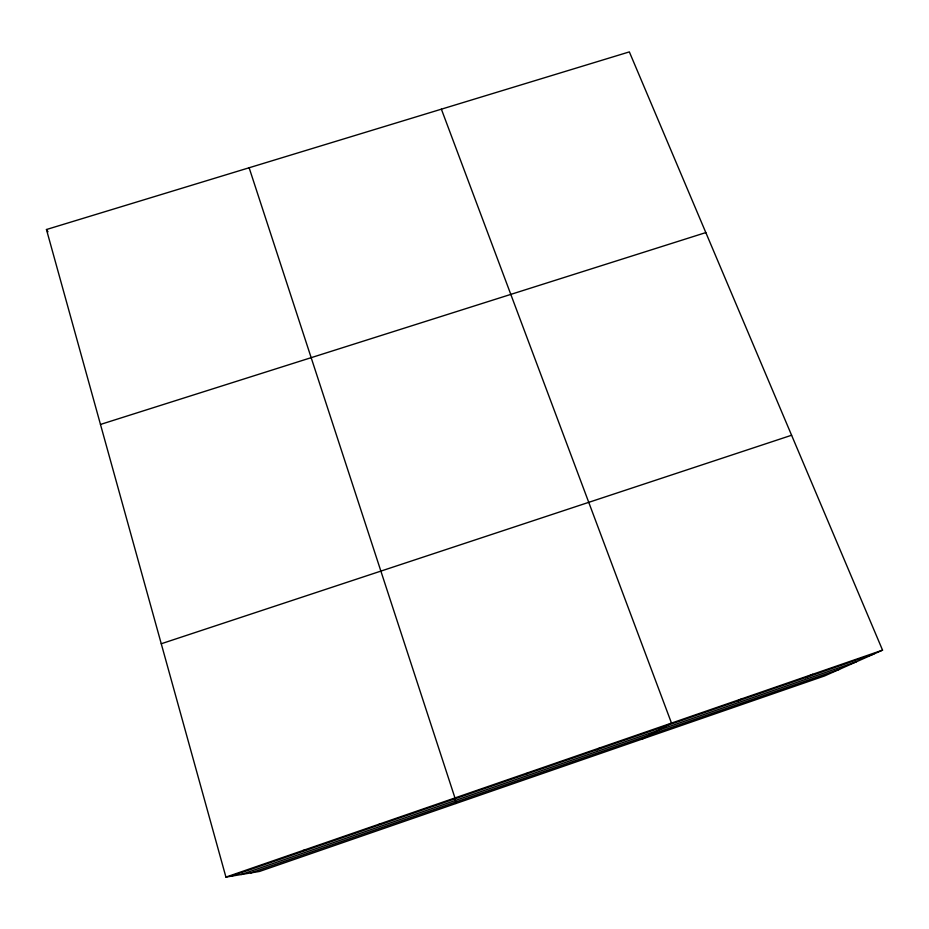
<?xml version="1.0" encoding="UTF-8"?>
<svg xmlns="http://www.w3.org/2000/svg" width="929" height="929" viewBox="0 0 929 929"><rect width="100%" height="100%" fill="white"/><g stroke="black" fill="none" stroke-linecap="round" stroke-linejoin="round"><path stroke-width="1.39" d="M526.383 774.124L527.765 772.777M597.057 749.703L599.937 747.833M642.299 739.008L671.493 723.099L441.38 109.181M736.651 701.441L742.445 698.585M805.582 677.613L812.794 674.268M882.55 650.149L824.627 675.929L259.481 871.46L225.933 877.104L46.45 229.521L629.351 51.896L882.55 650.149L225.933 877.104M230.949 876.256L873.945 653.981M241.215 874.526L856.248 661.854M250.876 872.9L839.549 669.298M161.263 643.751L791.589 435.248M100.471 424.448L705.819 232.587M302.959 850.476L306.326 850.198M379.299 824.093L381.041 824.371M46.45 229.521L47.994 231.785M249.135 167.754L454.966 797.941L455.907 803.504"/></g></svg>
